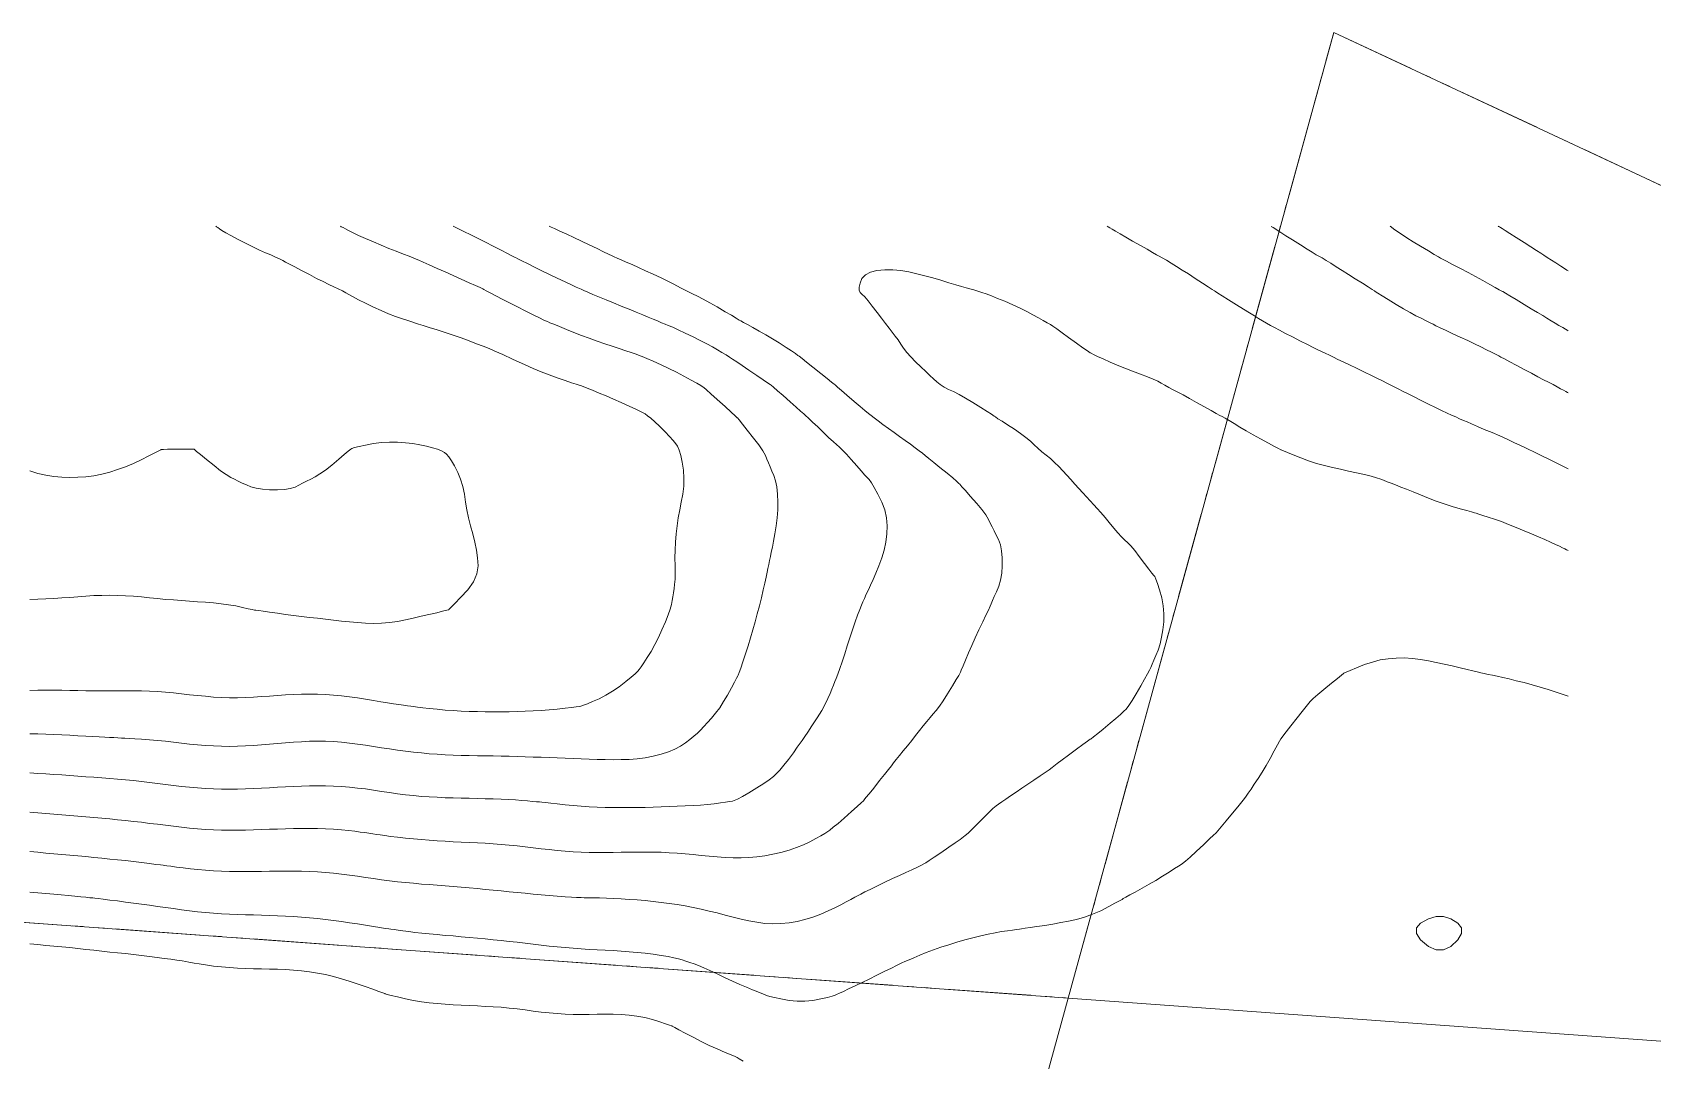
# Model space of a CAD drawing. Extents: x 1368202 to 1368993, y 552252 to 552912.
# Drawn here: x 1368566.9 to 1368718.6, y 552815.3 to 552911.6 of the extents above; entities that cross this region are included whole.
import ezdxf

# ---------------------------------------------------------------- set-up
doc = ezdxf.new("R2010")
doc.units = 0
doc.linetypes.add('DASHED', pattern=[6, 4, -2])
doc.linetypes.add('PHANTOM', pattern=[13, 8, -1, 1, -1, 1, -1])
for name, color, linetype, lineweight in [('C-SITE-N', 6, 'Continuous', 0), ('C-STRM-AREA', 150, 'PHANTOM', 0), ('C-TOPO-MAJR-E', 32, 'DASHED', 0), ('V-PROP-BNDY', 7, 'Continuous', 0)]:
    doc.layers.add(name, color=color, linetype=linetype, lineweight=lineweight)

msp = doc.modelspace()

# ---------------------------------------------------------------- linework, layer by layer
at = {"layer": 'C-SITE-N'}
msp.add_lwpolyline([(1368663.89, 552821.1), (1368603.71, 552602.27), (1368776.49, 552466.29), (1368979.73, 552422), (1368946.89, 552765.82), (1368944.26, 552792.15), (1368922.45, 552802.35), (1368663.89, 552821.1)], close=True, dxfattribs=at)
at = {"layer": 'C-STRM-AREA'}
msp.add_lwpolyline([(1368287.65, 552572.82), (1368202.02, 552591.49), (1368202.1, 552591.86), (1368258.9, 552850.48), (1368276.4, 552849.21), (1368663.89, 552821.12), (1368688.76, 552911.56), (1368944.26, 552792.15)], dxfattribs=at)
at = {"layer": 'C-TOPO-MAJR-E'}
for points in [[(1368584.05, 552893.4), (1368584.11, 552893.36), (1368584.23, 552893.28), (1368584.4, 552893.16), (1368584.63, 552893.01), (1368584.98, 552892.79), (1368585.47, 552892.52), (1368586.09, 552892.19), (1368586.84, 552891.81), (1368587.52, 552891.47), (1368588.15, 552891.17), (1368588.71, 552890.92), (1368589.2, 552890.71), (1368589.64, 552890.52), (1368590.01, 552890.35), (1368590.33, 552890.19), (1368590.58, 552890.05), (1368590.95, 552889.85), (1368591.45, 552889.59), (1368592.08, 552889.26), (1368592.83, 552888.87), (1368593.5, 552888.52), (1368594.11, 552888.22), (1368594.65, 552887.96), (1368595.11, 552887.74), (1368595.53, 552887.53), (1368595.91, 552887.34), (1368596.24, 552887.16), (1368596.52, 552887), (1368596.92, 552886.78), (1368597.43, 552886.51), (1368598.07, 552886.2), (1368598.82, 552885.83), (1368599.54, 552885.5), (1368600.23, 552885.2), (1368600.9, 552884.95), (1368601.54, 552884.74), (1368602.05, 552884.57), (1368602.42, 552884.44), (1368602.66, 552884.36), (1368602.77, 552884.32), (1368603.04, 552884.24), (1368603.47, 552884.1), (1368604.05, 552883.92), (1368604.8, 552883.7), (1368605.55, 552883.46), (1368606.3, 552883.2), (1368607.05, 552882.94), (1368607.8, 552882.66), (1368608.48, 552882.4), (1368609.1, 552882.16), (1368609.65, 552881.94), (1368610.13, 552881.73), (1368610.56, 552881.54), (1368610.94, 552881.38), (1368611.26, 552881.23), (1368611.52, 552881.11), (1368611.9, 552880.93), (1368612.41, 552880.7), (1368613.04, 552880.42), (1368613.78, 552880.08), (1368614.53, 552879.77), (1368615.28, 552879.48), (1368616.03, 552879.2), (1368616.78, 552878.95), (1368617.37, 552878.75), (1368617.81, 552878.61), (1368618.08, 552878.52), (1368618.2, 552878.48), (1368618.45, 552878.39), (1368618.83, 552878.24), (1368619.33, 552878.04), (1368619.95, 552877.78), (1368620.61, 552877.51), (1368621.3, 552877.21), (1368622.02, 552876.89), (1368622.77, 552876.55), (1368623.39, 552876.26), (1368623.89, 552876.01), (1368624.26, 552875.82), (1368624.5, 552875.66), (1368624.81, 552875.42), (1368625.18, 552875.09), (1368625.62, 552874.67), (1368626.13, 552874.15), (1368626.55, 552873.71), (1368626.88, 552873.33), (1368627.13, 552873.03), (1368627.3, 552872.79), (1368627.45, 552872.43), (1368627.6, 552871.94), (1368627.73, 552871.32), (1368627.85, 552870.57), (1368627.9, 552869.82), (1368627.88, 552869.07), (1368627.79, 552868.32), (1368627.64, 552867.57), (1368627.5, 552866.83), (1368627.37, 552866.08), (1368627.26, 552865.33), (1368627.17, 552864.58), (1368627.11, 552863.83), (1368627.07, 552863.08), (1368627.06, 552862.34), (1368627.08, 552861.59), (1368627.08, 552860.92), (1368627.07, 552860.35), (1368627.03, 552859.86), (1368626.97, 552859.46), (1368626.91, 552859.07), (1368626.85, 552858.7), (1368626.79, 552858.34), (1368626.73, 552857.99), (1368626.6, 552857.54), (1368626.41, 552857), (1368626.16, 552856.35), (1368625.84, 552855.6), (1368625.52, 552854.89), (1368625.17, 552854.22), (1368624.82, 552853.59), (1368624.45, 552853), (1368624.14, 552852.52), (1368623.89, 552852.14), (1368623.7, 552851.88), (1368623.57, 552851.72), (1368623.32, 552851.48), (1368622.95, 552851.16), (1368622.45, 552850.76), (1368621.83, 552850.28), (1368621.21, 552849.85), (1368620.59, 552849.47), (1368619.97, 552849.15), (1368619.35, 552848.89), (1368618.86, 552848.68), (1368618.48, 552848.54), (1368618.23, 552848.45), (1368618.1, 552848.43), (1368617.81, 552848.39), (1368617.37, 552848.33), (1368616.78, 552848.26), (1368616.03, 552848.18), (1368615.28, 552848.11), (1368614.53, 552848.06), (1368613.78, 552848.01), (1368613.04, 552847.98), (1368612.29, 552847.95), (1368611.54, 552847.93), (1368610.79, 552847.92), (1368610.04, 552847.92), (1368609.29, 552847.92), (1368608.55, 552847.94), (1368607.8, 552847.96), (1368607.05, 552847.99), (1368606.3, 552848.04), (1368605.55, 552848.09), (1368604.8, 552848.16), (1368604.05, 552848.25), (1368603.43, 552848.31), (1368602.94, 552848.37), (1368602.57, 552848.41), (1368602.33, 552848.44), (1368602.02, 552848.48), (1368601.65, 552848.54), (1368601.21, 552848.6), (1368600.7, 552848.68), (1368600.13, 552848.77), (1368599.5, 552848.87), (1368598.82, 552848.99), (1368598.07, 552849.11), (1368597.32, 552849.23), (1368596.57, 552849.33), (1368595.82, 552849.42), (1368595.07, 552849.49), (1368594.32, 552849.54), (1368593.58, 552849.57), (1368592.83, 552849.58), (1368592.08, 552849.57), (1368591.33, 552849.55), (1368590.58, 552849.51), (1368589.83, 552849.46), (1368589.08, 552849.4), (1368588.34, 552849.35), (1368587.59, 552849.3), (1368586.84, 552849.27), (1368586.09, 552849.24), (1368585.34, 552849.24), (1368584.59, 552849.26), (1368583.85, 552849.31), (1368583.1, 552849.38), (1368582.35, 552849.45), (1368581.6, 552849.53), (1368580.85, 552849.61), (1368580.1, 552849.7), (1368579.35, 552849.77), (1368578.61, 552849.82), (1368577.86, 552849.86), (1368577.11, 552849.88), (1368576.36, 552849.9), (1368575.61, 552849.9), (1368574.86, 552849.9), (1368574.12, 552849.88), (1368573.37, 552849.88), (1368572.62, 552849.88), (1368571.87, 552849.89), (1368571.12, 552849.91), (1368570.37, 552849.93), (1368569.62, 552849.94), (1368568.88, 552849.95), (1368568.13, 552849.96), (1368567.38, 552849.96), (1368566.63, 552849.93)], [(1368595.74, 552893.4), (1368595.81, 552893.36), (1368595.97, 552893.28), (1368596.19, 552893.16), (1368596.49, 552893), (1368596.91, 552892.79), (1368597.43, 552892.55), (1368598.07, 552892.27), (1368598.82, 552891.94), (1368599.55, 552891.63), (1368600.26, 552891.33), (1368600.95, 552891.06), (1368601.63, 552890.79), (1368602.15, 552890.59), (1368602.53, 552890.45), (1368602.75, 552890.36), (1368602.82, 552890.33), (1368603.06, 552890.22), (1368603.48, 552890.04), (1368604.05, 552889.79), (1368604.8, 552889.46), (1368605.55, 552889.13), (1368606.3, 552888.79), (1368607.05, 552888.45), (1368607.8, 552888.11), (1368608.38, 552887.84), (1368608.8, 552887.65), (1368609.06, 552887.53), (1368609.15, 552887.48), (1368609.38, 552887.36), (1368609.76, 552887.16), (1368610.27, 552886.9), (1368610.93, 552886.55), (1368611.61, 552886.2), (1368612.31, 552885.85), (1368613.04, 552885.48), (1368613.78, 552885.11), (1368614.37, 552884.83), (1368614.78, 552884.62), (1368615.03, 552884.5), (1368615.11, 552884.47), (1368615.34, 552884.37), (1368615.71, 552884.22), (1368616.23, 552884), (1368616.9, 552883.72), (1368617.59, 552883.45), (1368618.3, 552883.18), (1368619.02, 552882.91), (1368619.77, 552882.65), (1368620.49, 552882.4), (1368621.18, 552882.17), (1368621.84, 552881.95), (1368622.47, 552881.74), (1368622.97, 552881.57), (1368623.34, 552881.44), (1368623.59, 552881.36), (1368623.71, 552881.31), (1368623.99, 552881.2), (1368624.42, 552881.01), (1368625.01, 552880.76), (1368625.76, 552880.43), (1368626.49, 552880.09), (1368627.21, 552879.74), (1368627.9, 552879.37), (1368628.58, 552878.99), (1368629.11, 552878.7), (1368629.48, 552878.48), (1368629.7, 552878.34), (1368629.77, 552878.29), (1368630.01, 552878.07), (1368630.42, 552877.71), (1368631, 552877.18), (1368631.75, 552876.51), (1368632.31, 552875.99), (1368632.7, 552875.65), (1368632.89, 552875.47), (1368632.91, 552875.45), (1368633.07, 552875.26), (1368633.38, 552874.88), (1368633.83, 552874.31), (1368634.43, 552873.56), (1368634.92, 552872.92), (1368635.28, 552872.37), (1368635.53, 552871.93), (1368635.67, 552871.59), (1368635.81, 552871.24), (1368635.97, 552870.86), (1368636.14, 552870.47), (1368636.33, 552870.06), (1368636.48, 552869.57), (1368636.59, 552868.99), (1368636.66, 552868.32), (1368636.7, 552867.57), (1368636.69, 552866.83), (1368636.64, 552866.08), (1368636.55, 552865.33), (1368636.41, 552864.58), (1368636.29, 552863.92), (1368636.18, 552863.35), (1368636.08, 552862.87), (1368636, 552862.48), (1368635.91, 552862.1), (1368635.84, 552861.73), (1368635.76, 552861.36), (1368635.7, 552861), (1368635.6, 552860.55), (1368635.48, 552859.99), (1368635.33, 552859.34), (1368635.15, 552858.59), (1368634.97, 552857.84), (1368634.77, 552857.1), (1368634.57, 552856.35), (1368634.36, 552855.6), (1368634.14, 552854.85), (1368633.91, 552854.1), (1368633.67, 552853.35), (1368633.42, 552852.61), (1368633.22, 552852.02), (1368633.08, 552851.61), (1368632.98, 552851.37), (1368632.94, 552851.29), (1368632.82, 552851.07), (1368632.62, 552850.69), (1368632.34, 552850.17), (1368631.99, 552849.5), (1368631.62, 552848.88), (1368631.25, 552848.31), (1368630.87, 552847.79), (1368630.47, 552847.33), (1368630.1, 552846.91), (1368629.76, 552846.54), (1368629.45, 552846.21), (1368629.16, 552845.92), (1368628.83, 552845.63), (1368628.46, 552845.33), (1368628.04, 552845.03), (1368627.58, 552844.72), (1368627.04, 552844.44), (1368626.44, 552844.19), (1368625.76, 552843.97), (1368625.01, 552843.78), (1368624.26, 552843.63), (1368623.52, 552843.52), (1368622.77, 552843.46), (1368622.02, 552843.45), (1368621.27, 552843.44), (1368620.52, 552843.45), (1368619.77, 552843.46), (1368619.02, 552843.49), (1368618.28, 552843.52), (1368617.53, 552843.55), (1368616.78, 552843.58), (1368616.03, 552843.61), (1368615.28, 552843.64), (1368614.53, 552843.67), (1368613.78, 552843.69), (1368613.04, 552843.72), (1368612.29, 552843.74), (1368611.54, 552843.76), (1368610.79, 552843.77), (1368610.04, 552843.79), (1368609.29, 552843.8), (1368608.55, 552843.81), (1368607.8, 552843.83), (1368607.05, 552843.84), (1368606.3, 552843.87), (1368605.55, 552843.9), (1368604.8, 552843.95), (1368604.05, 552844), (1368603.31, 552844.07), (1368602.56, 552844.15), (1368601.81, 552844.24), (1368601.06, 552844.34), (1368600.31, 552844.45), (1368599.56, 552844.56), (1368598.82, 552844.68), (1368598.07, 552844.8), (1368597.32, 552844.91), (1368596.57, 552845), (1368595.82, 552845.08), (1368595.07, 552845.14), (1368594.32, 552845.17), (1368593.58, 552845.18), (1368592.83, 552845.17), (1368592.08, 552845.13), (1368591.33, 552845.08), (1368590.58, 552845.02), (1368589.83, 552844.96), (1368589.08, 552844.89), (1368588.34, 552844.83), (1368587.59, 552844.78), (1368586.84, 552844.74), (1368586.09, 552844.7), (1368585.34, 552844.69), (1368584.59, 552844.7), (1368583.85, 552844.73), (1368583.1, 552844.78), (1368582.35, 552844.84), (1368581.6, 552844.91), (1368580.85, 552844.99), (1368580.1, 552845.08), (1368579.35, 552845.17), (1368578.61, 552845.24), (1368577.86, 552845.3), (1368577.11, 552845.36), (1368576.47, 552845.4), (1368575.95, 552845.44), (1368575.53, 552845.46), (1368575.23, 552845.47), (1368574.89, 552845.49), (1368574.51, 552845.51), (1368574.1, 552845.52), (1368573.66, 552845.54), (1368573.14, 552845.57), (1368572.54, 552845.6), (1368571.87, 552845.64), (1368571.12, 552845.69), (1368570.37, 552845.73), (1368569.62, 552845.77), (1368568.88, 552845.8), (1368568.13, 552845.83), (1368567.38, 552845.85), (1368566.63, 552845.86)], [(1368606.3, 552893.4), (1368606.46, 552893.32), (1368606.79, 552893.16), (1368607.28, 552892.92), (1368607.94, 552892.61), (1368608.62, 552892.27), (1368609.32, 552891.92), (1368610.04, 552891.55), (1368610.79, 552891.16), (1368611.37, 552890.86), (1368611.79, 552890.64), (1368612.04, 552890.51), (1368612.12, 552890.47), (1368612.35, 552890.35), (1368612.73, 552890.16), (1368613.25, 552889.9), (1368613.91, 552889.57), (1368614.6, 552889.23), (1368615.3, 552888.89), (1368616.03, 552888.54), (1368616.78, 552888.19), (1368617.38, 552887.91), (1368617.82, 552887.7), (1368618.12, 552887.57), (1368618.26, 552887.51), (1368618.52, 552887.39), (1368618.89, 552887.23), (1368619.38, 552887.02), (1368619.99, 552886.76), (1368620.63, 552886.5), (1368621.31, 552886.22), (1368622.02, 552885.93), (1368622.77, 552885.63), (1368623.44, 552885.36), (1368624.04, 552885.11), (1368624.56, 552884.89), (1368625.01, 552884.7), (1368625.42, 552884.53), (1368625.8, 552884.37), (1368626.13, 552884.24), (1368626.43, 552884.12), (1368626.85, 552883.94), (1368627.37, 552883.7), (1368628.01, 552883.4), (1368628.75, 552883.04), (1368629.43, 552882.7), (1368630.04, 552882.39), (1368630.58, 552882.1), (1368631.04, 552881.83), (1368631.46, 552881.58), (1368631.84, 552881.35), (1368632.16, 552881.15), (1368632.45, 552880.96), (1368632.85, 552880.7), (1368633.36, 552880.35), (1368633.99, 552879.93), (1368634.74, 552879.42), (1368635.32, 552879.02), (1368635.74, 552878.74), (1368635.98, 552878.57), (1368636.06, 552878.51), (1368636.29, 552878.32), (1368636.66, 552878), (1368637.19, 552877.54), (1368637.85, 552876.95), (1368638.4, 552876.47), (1368638.82, 552876.09), (1368639.13, 552875.83), (1368639.3, 552875.67), (1368639.58, 552875.42), (1368639.95, 552875.06), (1368640.43, 552874.61), (1368641, 552874.06), (1368641.48, 552873.6), (1368641.89, 552873.23), (1368642.21, 552872.94), (1368642.44, 552872.74), (1368642.75, 552872.44), (1368643.12, 552872.05), (1368643.57, 552871.55), (1368644.08, 552870.96), (1368644.5, 552870.48), (1368644.84, 552870.1), (1368645.09, 552869.84), (1368645.25, 552869.68), (1368645.47, 552869.38), (1368645.73, 552868.92), (1368646.05, 552868.32), (1368646.42, 552867.57), (1368646.7, 552866.83), (1368646.87, 552866.08), (1368646.94, 552865.33), (1368646.91, 552864.58), (1368646.82, 552863.83), (1368646.66, 552863.08), (1368646.43, 552862.34), (1368646.14, 552861.59), (1368645.87, 552860.91), (1368645.61, 552860.31), (1368645.38, 552859.79), (1368645.17, 552859.34), (1368644.97, 552858.93), (1368644.8, 552858.55), (1368644.65, 552858.22), (1368644.52, 552857.92), (1368644.36, 552857.51), (1368644.17, 552856.98), (1368643.95, 552856.35), (1368643.7, 552855.6), (1368643.45, 552854.85), (1368643.2, 552854.1), (1368642.96, 552853.35), (1368642.71, 552852.61), (1368642.5, 552851.97), (1368642.31, 552851.45), (1368642.16, 552851.04), (1368642.04, 552850.75), (1368641.9, 552850.41), (1368641.75, 552850.04), (1368641.58, 552849.63), (1368641.39, 552849.17), (1368641.13, 552848.64), (1368640.8, 552848.04), (1368640.38, 552847.37), (1368639.89, 552846.62), (1368639.51, 552846.03), (1368639.23, 552845.6), (1368639.05, 552845.33), (1368638.97, 552845.23), (1368638.8, 552844.99), (1368638.52, 552844.61), (1368638.15, 552844.1), (1368637.68, 552843.46), (1368637.25, 552842.92), (1368636.88, 552842.47), (1368636.55, 552842.12), (1368636.28, 552841.86), (1368635.88, 552841.56), (1368635.37, 552841.2), (1368634.74, 552840.8), (1368633.99, 552840.35), (1368633.39, 552840), (1368632.93, 552839.75), (1368632.61, 552839.61), (1368632.44, 552839.57), (1368632.16, 552839.52), (1368631.79, 552839.46), (1368631.31, 552839.39), (1368630.74, 552839.31), (1368630.12, 552839.25), (1368629.46, 552839.19), (1368628.75, 552839.15), (1368628.01, 552839.12), (1368627.26, 552839.1), (1368626.51, 552839.07), (1368625.76, 552839.04), (1368625.01, 552839.01), (1368624.26, 552838.98), (1368623.52, 552838.96), (1368622.77, 552838.95), (1368622.02, 552838.95), (1368621.27, 552838.95), (1368620.52, 552838.97), (1368619.77, 552839), (1368619.02, 552839.04), (1368618.28, 552839.09), (1368617.53, 552839.15), (1368616.78, 552839.22), (1368616.03, 552839.3), (1368615.42, 552839.37), (1368614.93, 552839.42), (1368614.59, 552839.45), (1368614.37, 552839.48), (1368614.08, 552839.5), (1368613.71, 552839.54), (1368613.25, 552839.58), (1368612.72, 552839.63), (1368612.13, 552839.67), (1368611.49, 552839.71), (1368610.79, 552839.74), (1368610.04, 552839.77), (1368609.29, 552839.79), (1368608.55, 552839.81), (1368607.8, 552839.83), (1368607.05, 552839.84), (1368606.3, 552839.86), (1368605.55, 552839.88), (1368604.8, 552839.92), (1368604.05, 552839.96), (1368603.31, 552840.01), (1368602.56, 552840.08), (1368601.81, 552840.16), (1368601.06, 552840.26), (1368600.31, 552840.37), (1368599.56, 552840.47), (1368598.82, 552840.58), (1368598.07, 552840.7), (1368597.32, 552840.79), (1368596.57, 552840.87), (1368595.82, 552840.93), (1368595.07, 552840.97), (1368594.32, 552840.99), (1368593.58, 552841), (1368592.83, 552840.99), (1368592.08, 552840.97), (1368591.33, 552840.94), (1368590.58, 552840.9), (1368589.83, 552840.86), (1368589.08, 552840.82), (1368588.34, 552840.78), (1368587.59, 552840.75), (1368586.84, 552840.72), (1368586.09, 552840.69), (1368585.34, 552840.68), (1368584.59, 552840.69), (1368583.85, 552840.71), (1368583.1, 552840.75), (1368582.35, 552840.8), (1368581.6, 552840.87), (1368580.85, 552840.94), (1368580.1, 552841.04), (1368579.35, 552841.13), (1368578.61, 552841.22), (1368577.86, 552841.31), (1368577.11, 552841.39), (1368576.36, 552841.48), (1368575.61, 552841.55), (1368574.86, 552841.62), (1368574.12, 552841.68), (1368573.37, 552841.74), (1368572.62, 552841.8), (1368571.87, 552841.85), (1368571.12, 552841.91), (1368570.37, 552841.96), (1368569.62, 552842.01), (1368568.88, 552842.06), (1368568.13, 552842.12), (1368567.38, 552842.16), (1368566.63, 552842.21)], [(1368615.29, 552893.4), (1368615.45, 552893.32), (1368615.78, 552893.18), (1368616.27, 552892.95), (1368616.92, 552892.66), (1368617.6, 552892.34), (1368618.3, 552892.02), (1368619.02, 552891.67), (1368619.77, 552891.31), (1368620.38, 552891.02), (1368620.85, 552890.79), (1368621.17, 552890.63), (1368621.36, 552890.54), (1368621.64, 552890.41), (1368622.01, 552890.25), (1368622.48, 552890.05), (1368623.04, 552889.81), (1368623.65, 552889.54), (1368624.31, 552889.24), (1368625.01, 552888.92), (1368625.76, 552888.56), (1368626.39, 552888.26), (1368626.9, 552888), (1368627.29, 552887.8), (1368627.57, 552887.64), (1368627.89, 552887.47), (1368628.26, 552887.28), (1368628.69, 552887.07), (1368629.16, 552886.84), (1368629.71, 552886.56), (1368630.32, 552886.23), (1368631, 552885.84), (1368631.75, 552885.4), (1368632.34, 552885.06), (1368632.79, 552884.8), (1368633.08, 552884.62), (1368633.22, 552884.54), (1368633.48, 552884.4), (1368633.85, 552884.19), (1368634.34, 552883.92), (1368634.95, 552883.59), (1368635.57, 552883.24), (1368636.19, 552882.87), (1368636.82, 552882.47), (1368637.46, 552882.05), (1368637.96, 552881.72), (1368638.34, 552881.47), (1368638.58, 552881.3), (1368638.69, 552881.23), (1368638.96, 552881.02), (1368639.39, 552880.68), (1368639.98, 552880.21), (1368640.73, 552879.61), (1368641.31, 552879.15), (1368641.72, 552878.81), (1368641.97, 552878.61), (1368642.05, 552878.54), (1368642.27, 552878.34), (1368642.65, 552878.01), (1368643.17, 552877.57), (1368643.84, 552876.99), (1368644.4, 552876.52), (1368644.85, 552876.14), (1368645.19, 552875.87), (1368645.42, 552875.69), (1368645.72, 552875.47), (1368646.09, 552875.19), (1368646.54, 552874.85), (1368647.06, 552874.46), (1368647.58, 552874.08), (1368648.09, 552873.71), (1368648.61, 552873.34), (1368649.12, 552872.98), (1368649.56, 552872.66), (1368649.94, 552872.38), (1368650.24, 552872.14), (1368650.48, 552871.94), (1368650.83, 552871.65), (1368651.29, 552871.28), (1368651.86, 552870.81), (1368652.54, 552870.27), (1368653.07, 552869.84), (1368653.44, 552869.52), (1368653.66, 552869.32), (1368653.73, 552869.24), (1368653.93, 552869.01), (1368654.26, 552868.64), (1368654.72, 552868.12), (1368655.32, 552867.45), (1368655.8, 552866.87), (1368656.17, 552866.36), (1368656.44, 552865.94), (1368656.59, 552865.6), (1368656.76, 552865.24), (1368656.95, 552864.87), (1368657.15, 552864.48), (1368657.37, 552864.07), (1368657.54, 552863.58), (1368657.65, 552863), (1368657.71, 552862.34), (1368657.71, 552861.59), (1368657.66, 552860.9), (1368657.55, 552860.26), (1368657.38, 552859.69), (1368657.16, 552859.17), (1368656.97, 552858.73), (1368656.8, 552858.36), (1368656.67, 552858.05), (1368656.58, 552857.82), (1368656.41, 552857.46), (1368656.18, 552856.97), (1368655.88, 552856.35), (1368655.51, 552855.6), (1368655.17, 552854.87), (1368654.85, 552854.15), (1368654.54, 552853.44), (1368654.26, 552852.75), (1368654.04, 552852.22), (1368653.88, 552851.84), (1368653.79, 552851.63), (1368653.77, 552851.57), (1368653.64, 552851.34), (1368653.4, 552850.94), (1368653.05, 552850.36), (1368652.59, 552849.61), (1368652.18, 552848.97), (1368651.82, 552848.45), (1368651.51, 552848.04), (1368651.24, 552847.74), (1368650.95, 552847.4), (1368650.64, 552847.03), (1368650.31, 552846.62), (1368649.96, 552846.17), (1368649.6, 552845.71), (1368649.23, 552845.24), (1368648.84, 552844.75), (1368648.44, 552844.26), (1368648.09, 552843.83), (1368647.79, 552843.45), (1368647.54, 552843.14), (1368647.34, 552842.88), (1368647.05, 552842.52), (1368646.67, 552842.05), (1368646.21, 552841.48), (1368645.67, 552840.79), (1368645.24, 552840.26), (1368644.95, 552839.89), (1368644.77, 552839.67), (1368644.72, 552839.6), (1368644.51, 552839.4), (1368644.13, 552839.06), (1368643.6, 552838.59), (1368642.9, 552837.97), (1368642.33, 552837.48), (1368641.89, 552837.11), (1368641.57, 552836.85), (1368641.38, 552836.72), (1368641.1, 552836.54), (1368640.73, 552836.32), (1368640.26, 552836.06), (1368639.7, 552835.76), (1368639.09, 552835.48), (1368638.44, 552835.22), (1368637.74, 552834.98), (1368636.99, 552834.76), (1368636.24, 552834.58), (1368635.49, 552834.44), (1368634.74, 552834.34), (1368633.99, 552834.28), (1368633.25, 552834.25), (1368632.5, 552834.25), (1368631.75, 552834.28), (1368631, 552834.34), (1368630.25, 552834.41), (1368629.5, 552834.48), (1368628.75, 552834.55), (1368628.01, 552834.63), (1368627.26, 552834.69), (1368626.51, 552834.73), (1368625.76, 552834.77), (1368625.01, 552834.78), (1368624.26, 552834.79), (1368623.52, 552834.79), (1368622.77, 552834.79), (1368622.02, 552834.77), (1368621.27, 552834.76), (1368620.52, 552834.75), (1368619.77, 552834.75), (1368619.02, 552834.76), (1368618.28, 552834.78), (1368617.53, 552834.82), (1368616.78, 552834.87), (1368616.03, 552834.94), (1368615.28, 552835.02), (1368614.53, 552835.1), (1368613.78, 552835.19), (1368613.04, 552835.28), (1368612.29, 552835.37), (1368611.54, 552835.44), (1368610.79, 552835.51), (1368610.04, 552835.56), (1368609.29, 552835.61), (1368608.55, 552835.65), (1368607.8, 552835.69), (1368607.05, 552835.72), (1368606.3, 552835.76), (1368605.55, 552835.8), (1368604.8, 552835.85), (1368604.05, 552835.9), (1368603.31, 552835.96), (1368602.56, 552836.03), (1368601.81, 552836.1), (1368601.06, 552836.19), (1368600.42, 552836.26), (1368599.88, 552836.33), (1368599.45, 552836.39), (1368599.12, 552836.44), (1368598.77, 552836.49), (1368598.4, 552836.55), (1368598, 552836.61), (1368597.58, 552836.67), (1368597.07, 552836.74), (1368596.49, 552836.8), (1368595.82, 552836.86), (1368595.07, 552836.92), (1368594.32, 552836.97), (1368593.58, 552836.99), (1368592.83, 552837.01), (1368592.08, 552837), (1368591.33, 552836.99), (1368590.58, 552836.97), (1368589.83, 552836.95), (1368589.08, 552836.92), (1368588.34, 552836.89), (1368587.59, 552836.87), (1368586.84, 552836.85), (1368586.09, 552836.83), (1368585.34, 552836.83), (1368584.59, 552836.84), (1368583.85, 552836.87), (1368583.1, 552836.91), (1368582.35, 552836.97), (1368581.6, 552837.04), (1368580.85, 552837.12), (1368580.1, 552837.21), (1368579.35, 552837.3), (1368578.61, 552837.39), (1368577.86, 552837.48), (1368577.11, 552837.58), (1368576.36, 552837.66), (1368575.61, 552837.74), (1368574.86, 552837.82), (1368574.12, 552837.89), (1368573.37, 552837.96), (1368572.62, 552838.02), (1368571.87, 552838.09), (1368571.12, 552838.15), (1368570.37, 552838.21), (1368569.62, 552838.27), (1368568.88, 552838.33), (1368568.13, 552838.4), (1368567.38, 552838.46), (1368566.63, 552838.53)], [(1368710.71, 552870.67), (1368710.53, 552870.77), (1368710.15, 552870.95), (1368709.59, 552871.23), (1368708.84, 552871.61), (1368708.25, 552871.91), (1368707.8, 552872.13), (1368707.5, 552872.27), (1368707.36, 552872.34), (1368707.1, 552872.46), (1368706.72, 552872.64), (1368706.24, 552872.87), (1368705.63, 552873.16), (1368704.99, 552873.46), (1368704.32, 552873.76), (1368703.6, 552874.07), (1368702.85, 552874.38), (1368702.21, 552874.66), (1368701.67, 552874.89), (1368701.24, 552875.07), (1368700.91, 552875.22), (1368700.55, 552875.37), (1368700.18, 552875.54), (1368699.78, 552875.72), (1368699.37, 552875.91), (1368698.86, 552876.14), (1368698.28, 552876.43), (1368697.62, 552876.75), (1368696.87, 552877.12), (1368696.22, 552877.45), (1368695.66, 552877.73), (1368695.21, 552877.96), (1368694.85, 552878.15), (1368694.48, 552878.34), (1368694.11, 552878.53), (1368693.72, 552878.72), (1368693.33, 552878.92), (1368692.86, 552879.15), (1368692.29, 552879.43), (1368691.63, 552879.75), (1368690.88, 552880.1), (1368690.22, 552880.42), (1368689.64, 552880.7), (1368689.14, 552880.93), (1368688.74, 552881.13), (1368688.35, 552881.32), (1368687.97, 552881.5), (1368687.61, 552881.67), (1368687.27, 552881.84), (1368686.83, 552882.05), (1368686.29, 552882.33), (1368685.64, 552882.65), (1368684.89, 552883.03), (1368684.24, 552883.37), (1368683.68, 552883.66), (1368683.21, 552883.91), (1368682.84, 552884.11), (1368682.47, 552884.32), (1368682.1, 552884.54), (1368681.72, 552884.76), (1368681.34, 552885), (1368680.87, 552885.29), (1368680.31, 552885.64), (1368679.65, 552886.05), (1368678.9, 552886.52), (1368678.32, 552886.88), (1368677.91, 552887.14), (1368677.67, 552887.29), (1368677.59, 552887.34), (1368677.36, 552887.49), (1368676.99, 552887.73), (1368676.47, 552888.08), (1368675.79, 552888.52), (1368675.16, 552888.93), (1368674.57, 552889.3), (1368674.03, 552889.64), (1368673.52, 552889.95), (1368673.08, 552890.21), (1368672.7, 552890.43), (1368672.4, 552890.61), (1368672.15, 552890.74), (1368671.79, 552890.95), (1368671.29, 552891.24), (1368670.67, 552891.59), (1368669.92, 552892.02), (1368669.28, 552892.39), (1368668.75, 552892.7), (1368668.33, 552892.94), (1368668.02, 552893.12), (1368667.78, 552893.26), (1368667.63, 552893.35), (1368667.55, 552893.4)], [(1368710.71, 552877.8), (1368710.64, 552877.84), (1368710.5, 552877.92), (1368710.29, 552878.04), (1368710, 552878.19), (1368709.67, 552878.37), (1368709.3, 552878.57), (1368708.88, 552878.79), (1368708.41, 552879.03), (1368707.88, 552879.31), (1368707.27, 552879.63), (1368706.6, 552879.99), (1368705.85, 552880.39), (1368705.24, 552880.71), (1368704.76, 552880.97), (1368704.41, 552881.15), (1368704.21, 552881.26), (1368703.92, 552881.41), (1368703.54, 552881.6), (1368703.08, 552881.83), (1368702.54, 552882.1), (1368701.95, 552882.39), (1368701.31, 552882.69), (1368700.61, 552883.02), (1368699.86, 552883.37), (1368699.23, 552883.66), (1368698.72, 552883.9), (1368698.33, 552884.09), (1368698.06, 552884.22), (1368697.74, 552884.38), (1368697.36, 552884.57), (1368696.94, 552884.78), (1368696.46, 552885.02), (1368695.92, 552885.32), (1368695.3, 552885.67), (1368694.62, 552886.08), (1368693.87, 552886.54), (1368693.29, 552886.89), (1368692.88, 552887.14), (1368692.64, 552887.29), (1368692.57, 552887.34), (1368692.35, 552887.48), (1368691.97, 552887.72), (1368691.45, 552888.06), (1368690.77, 552888.49), (1368690.14, 552888.89), (1368689.54, 552889.27), (1368688.99, 552889.61), (1368688.48, 552889.93), (1368688.04, 552890.2), (1368687.67, 552890.43), (1368687.36, 552890.61), (1368687.12, 552890.74), (1368686.75, 552890.96), (1368686.26, 552891.26), (1368685.64, 552891.65), (1368684.89, 552892.12), (1368684.28, 552892.51), (1368683.8, 552892.81), (1368683.45, 552893.04), (1368683.24, 552893.18), (1368683.08, 552893.29), (1368682.97, 552893.36), (1368682.92, 552893.4)], [(1368710.71, 552883.61), (1368710.63, 552883.66), (1368710.46, 552883.76), (1368710.2, 552883.92), (1368709.85, 552884.12), (1368709.49, 552884.33), (1368709.12, 552884.55), (1368708.73, 552884.78), (1368708.33, 552885.03), (1368707.84, 552885.32), (1368707.26, 552885.67), (1368706.6, 552886.07), (1368705.85, 552886.53), (1368705.26, 552886.88), (1368704.84, 552887.13), (1368704.59, 552887.28), (1368704.49, 552887.33), (1368704.26, 552887.46), (1368703.89, 552887.67), (1368703.37, 552887.96), (1368702.72, 552888.33), (1368702.04, 552888.7), (1368701.34, 552889.07), (1368700.62, 552889.45), (1368699.88, 552889.83), (1368699.32, 552890.12), (1368698.94, 552890.31), (1368698.75, 552890.41), (1368698.75, 552890.41), (1368698.56, 552890.53), (1368698.18, 552890.75), (1368697.62, 552891.09), (1368696.87, 552891.54), (1368696.2, 552891.95), (1368695.61, 552892.32), (1368695.11, 552892.65), (1368694.68, 552892.95), (1368694.37, 552893.17), (1368694.16, 552893.32), (1368694.05, 552893.4)], [(1368710.71, 552889.22), (1368710.6, 552889.3), (1368710.37, 552889.44), (1368710.02, 552889.66), (1368709.56, 552889.96), (1368709.14, 552890.23), (1368708.76, 552890.47), (1368708.43, 552890.68), (1368708.15, 552890.87), (1368707.75, 552891.13), (1368707.23, 552891.46), (1368706.6, 552891.87), (1368705.85, 552892.35), (1368705.25, 552892.73), (1368704.81, 552893.01), (1368704.52, 552893.2), (1368704.38, 552893.28), (1368704.27, 552893.34), (1368704.2, 552893.38), (1368704.17, 552893.4)], [(1368710.71, 552863.02), (1368710.66, 552863.05), (1368710.56, 552863.1), (1368710.4, 552863.18), (1368710.19, 552863.29), (1368709.89, 552863.44), (1368709.52, 552863.61), (1368709.06, 552863.82), (1368708.53, 552864.06), (1368707.94, 552864.32), (1368707.29, 552864.6), (1368706.6, 552864.89), (1368705.85, 552865.2), (1368705.14, 552865.48), (1368704.46, 552865.74), (1368703.82, 552865.96), (1368703.21, 552866.16), (1368702.72, 552866.32), (1368702.35, 552866.44), (1368702.09, 552866.52), (1368701.95, 552866.56), (1368701.65, 552866.65), (1368701.21, 552866.78), (1368700.61, 552866.95), (1368699.86, 552867.17), (1368699.11, 552867.41), (1368698.36, 552867.67), (1368697.62, 552867.95), (1368696.87, 552868.25), (1368696.19, 552868.52), (1368695.57, 552868.77), (1368695.03, 552868.98), (1368694.55, 552869.17), (1368694.13, 552869.33), (1368693.75, 552869.48), (1368693.43, 552869.61), (1368693.16, 552869.72), (1368692.77, 552869.85), (1368692.26, 552869.99), (1368691.63, 552870.14), (1368690.88, 552870.3), (1368690.13, 552870.47), (1368689.38, 552870.64), (1368688.63, 552870.81), (1368687.89, 552870.99), (1368687.14, 552871.19), (1368686.41, 552871.43), (1368685.68, 552871.7), (1368684.96, 552871.99), (1368684.42, 552872.22), (1368684.04, 552872.37), (1368683.84, 552872.46), (1368683.81, 552872.47), (1368683.6, 552872.58), (1368683.21, 552872.78), (1368682.65, 552873.09), (1368681.9, 552873.48), (1368681.2, 552873.87), (1368680.55, 552874.23), (1368679.96, 552874.59), (1368679.42, 552874.93), (1368678.96, 552875.21), (1368678.59, 552875.43), (1368678.3, 552875.59), (1368678.09, 552875.69), (1368677.75, 552875.88), (1368677.27, 552876.14), (1368676.66, 552876.48), (1368675.91, 552876.9), (1368675.24, 552877.27), (1368674.65, 552877.6), (1368674.15, 552877.87), (1368673.72, 552878.09), (1368673.32, 552878.3), (1368672.95, 552878.51), (1368672.6, 552878.7), (1368672.28, 552878.88), (1368671.85, 552879.08), (1368671.31, 552879.31), (1368670.67, 552879.56), (1368669.92, 552879.83), (1368669.2, 552880.11), (1368668.49, 552880.39), (1368667.81, 552880.68), (1368667.16, 552880.98), (1368666.64, 552881.21), (1368666.27, 552881.38), (1368666.03, 552881.5), (1368665.94, 552881.55), (1368665.69, 552881.72), (1368665.27, 552882.02), (1368664.68, 552882.44), (1368663.93, 552882.99), (1368663.31, 552883.43), (1368662.82, 552883.78), (1368662.46, 552884.03), (1368662.22, 552884.19), (1368661.91, 552884.37), (1368661.54, 552884.59), (1368661.1, 552884.84), (1368660.58, 552885.12), (1368660.01, 552885.42), (1368659.38, 552885.72), (1368658.69, 552886.04), (1368657.95, 552886.37), (1368657.28, 552886.65), (1368656.7, 552886.88), (1368656.21, 552887.07), (1368655.8, 552887.21), (1368655.41, 552887.33), (1368655.04, 552887.44), (1368654.68, 552887.54), (1368654.34, 552887.63), (1368653.9, 552887.76), (1368653.35, 552887.92), (1368652.71, 552888.11), (1368651.96, 552888.34), (1368651.21, 552888.56), (1368650.46, 552888.77), (1368649.71, 552888.96), (1368648.96, 552889.14), (1368648.22, 552889.26), (1368647.47, 552889.32), (1368646.72, 552889.32), (1368645.97, 552889.27), (1368645.36, 552889.11), (1368644.9, 552888.86), (1368644.57, 552888.51), (1368644.39, 552888.07), (1368644.3, 552887.7), (1368644.3, 552887.41), (1368644.39, 552887.19), (1368644.57, 552887.04), (1368644.83, 552886.78), (1368645.15, 552886.41), (1368645.53, 552885.92), (1368645.99, 552885.32), (1368646.41, 552884.78), (1368646.78, 552884.29), (1368647.12, 552883.86), (1368647.41, 552883.49), (1368647.69, 552883.12), (1368647.96, 552882.75), (1368648.22, 552882.37), (1368648.47, 552881.99), (1368648.78, 552881.59), (1368649.16, 552881.16), (1368649.59, 552880.71), (1368650.09, 552880.23), (1368650.54, 552879.8), (1368650.93, 552879.43), (1368651.28, 552879.1), (1368651.57, 552878.83), (1368651.9, 552878.58), (1368652.28, 552878.34), (1368652.69, 552878.12), (1368653.15, 552877.92), (1368653.68, 552877.64), (1368654.28, 552877.31), (1368654.95, 552876.9), (1368655.7, 552876.43), (1368656.29, 552876.06), (1368656.71, 552875.79), (1368656.97, 552875.61), (1368657.07, 552875.54), (1368657.31, 552875.38), (1368657.69, 552875.14), (1368658.2, 552874.81), (1368658.85, 552874.4), (1368659.42, 552874), (1368659.92, 552873.63), (1368660.35, 552873.28), (1368660.7, 552872.94), (1368661.06, 552872.61), (1368661.43, 552872.28), (1368661.82, 552871.96), (1368662.22, 552871.64), (1368662.61, 552871.29), (1368663, 552870.91), (1368663.38, 552870.51), (1368663.77, 552870.09), (1368664.14, 552869.67), (1368664.52, 552869.25), (1368664.89, 552868.84), (1368665.26, 552868.44), (1368665.61, 552868.06), (1368665.96, 552867.68), (1368666.29, 552867.32), (1368666.61, 552866.97), (1368666.96, 552866.58), (1368667.34, 552866.14), (1368667.74, 552865.66), (1368668.16, 552865.13), (1368668.54, 552864.68), (1368668.88, 552864.31), (1368669.18, 552864.01), (1368669.43, 552863.79), (1368669.74, 552863.46), (1368670.12, 552863.02), (1368670.55, 552862.47), (1368671.05, 552861.81), (1368671.44, 552861.3), (1368671.73, 552860.92), (1368671.91, 552860.69), (1368671.99, 552860.6), (1368672.1, 552860.35), (1368672.25, 552859.93), (1368672.43, 552859.34), (1368672.65, 552858.59), (1368672.79, 552857.84), (1368672.85, 552857.1), (1368672.84, 552856.35), (1368672.76, 552855.6), (1368672.64, 552854.91), (1368672.49, 552854.28), (1368672.32, 552853.71), (1368672.11, 552853.2), (1368671.92, 552852.76), (1368671.76, 552852.38), (1368671.62, 552852.08), (1368671.51, 552851.84), (1368671.32, 552851.47), (1368671.05, 552850.98), (1368670.7, 552850.36), (1368670.26, 552849.61), (1368669.89, 552849), (1368669.57, 552848.52), (1368669.31, 552848.18), (1368669.1, 552847.98), (1368668.79, 552847.69), (1368668.36, 552847.31), (1368667.82, 552846.85), (1368667.16, 552846.31), (1368666.65, 552845.89), (1368666.27, 552845.59), (1368666.04, 552845.41), (1368665.94, 552845.35), (1368665.69, 552845.17), (1368665.27, 552844.86), (1368664.68, 552844.43), (1368663.93, 552843.87), (1368663.33, 552843.42), (1368662.87, 552843.07), (1368662.55, 552842.83), (1368662.38, 552842.7), (1368662.11, 552842.5), (1368661.74, 552842.24), (1368661.26, 552841.92), (1368660.68, 552841.53), (1368660.12, 552841.15), (1368659.56, 552840.77), (1368659.02, 552840.41), (1368658.49, 552840.05), (1368658.04, 552839.74), (1368657.67, 552839.48), (1368657.37, 552839.28), (1368657.15, 552839.12), (1368656.84, 552838.86), (1368656.44, 552838.48), (1368655.95, 552838), (1368655.36, 552837.4), (1368654.88, 552836.93), (1368654.51, 552836.57), (1368654.24, 552836.33), (1368654.07, 552836.21), (1368653.76, 552835.98), (1368653.31, 552835.66), (1368652.71, 552835.24), (1368651.96, 552834.72), (1368651.35, 552834.3), (1368650.88, 552833.99), (1368650.56, 552833.78), (1368650.37, 552833.68), (1368650.09, 552833.53), (1368649.71, 552833.36), (1368649.25, 552833.14), (1368648.68, 552832.89), (1368648.08, 552832.61), (1368647.42, 552832.3), (1368646.72, 552831.97), (1368645.97, 552831.61), (1368645.35, 552831.3), (1368644.84, 552831.06), (1368644.47, 552830.86), (1368644.21, 552830.73), (1368643.9, 552830.56), (1368643.52, 552830.35), (1368643.09, 552830.12), (1368642.6, 552829.84), (1368642.04, 552829.56), (1368641.42, 552829.28), (1368640.73, 552828.99), (1368639.98, 552828.7), (1368639.23, 552828.46), (1368638.49, 552828.28), (1368637.74, 552828.15), (1368636.99, 552828.09), (1368636.24, 552828.07), (1368635.49, 552828.11), (1368634.74, 552828.21), (1368633.99, 552828.36), (1368633.25, 552828.52), (1368632.5, 552828.7), (1368631.75, 552828.89), (1368631, 552829.09), (1368630.25, 552829.27), (1368629.5, 552829.44), (1368628.75, 552829.6), (1368628.01, 552829.74), (1368627.26, 552829.87), (1368626.51, 552829.98), (1368625.76, 552830.08), (1368625.01, 552830.17), (1368624.26, 552830.25), (1368623.52, 552830.31), (1368622.77, 552830.36), (1368622.02, 552830.4), (1368621.31, 552830.44), (1368620.64, 552830.47), (1368620, 552830.49), (1368619.41, 552830.5), (1368618.92, 552830.51), (1368618.55, 552830.52), (1368618.28, 552830.53), (1368618.13, 552830.53), (1368617.83, 552830.55), (1368617.38, 552830.57), (1368616.78, 552830.61), (1368616.03, 552830.66), (1368615.28, 552830.71), (1368614.53, 552830.78), (1368613.78, 552830.85), (1368613.04, 552830.93), (1368612.29, 552831.01), (1368611.54, 552831.08), (1368610.79, 552831.16), (1368610.04, 552831.23), (1368609.29, 552831.3), (1368608.55, 552831.37), (1368607.8, 552831.43), (1368607.05, 552831.5), (1368606.3, 552831.56), (1368605.55, 552831.62), (1368604.8, 552831.68), (1368604.05, 552831.74), (1368603.31, 552831.8), (1368602.56, 552831.87), (1368601.81, 552831.94), (1368601.06, 552832.01), (1368600.31, 552832.1), (1368599.56, 552832.19), (1368598.82, 552832.3), (1368598.07, 552832.41), (1368597.32, 552832.52), (1368596.57, 552832.62), (1368595.82, 552832.72), (1368595.07, 552832.8), (1368594.32, 552832.88), (1368593.58, 552832.93), (1368592.83, 552832.97), (1368592.08, 552832.99), (1368591.33, 552833.01), (1368590.58, 552833.01), (1368589.83, 552833.01), (1368589.08, 552832.99), (1368588.34, 552832.98), (1368587.59, 552832.98), (1368586.84, 552832.97), (1368586.09, 552832.97), (1368585.34, 552832.98), (1368584.59, 552833), (1368583.85, 552833.04), (1368583.1, 552833.09), (1368582.37, 552833.15), (1368581.68, 552833.22), (1368581, 552833.3), (1368580.36, 552833.39), (1368579.85, 552833.46), (1368579.47, 552833.51), (1368579.23, 552833.54), (1368579.13, 552833.55), (1368578.87, 552833.59), (1368578.44, 552833.64), (1368577.86, 552833.71), (1368577.11, 552833.81), (1368576.36, 552833.9), (1368575.61, 552833.99), (1368574.86, 552834.07), (1368574.12, 552834.14), (1368573.37, 552834.22), (1368572.62, 552834.29), (1368571.87, 552834.36), (1368571.12, 552834.43), (1368570.37, 552834.5), (1368569.62, 552834.56), (1368568.88, 552834.63), (1368568.13, 552834.69), (1368567.38, 552834.77), (1368566.63, 552834.85)], [(1368566.63, 552870.49), (1368567.38, 552870.26), (1368568.13, 552870.09), (1368568.88, 552869.98), (1368569.62, 552869.9), (1368570.37, 552869.87), (1368571.12, 552869.89), (1368571.87, 552869.94), (1368572.62, 552870.04), (1368573.37, 552870.19), (1368574.12, 552870.38), (1368574.86, 552870.61), (1368575.61, 552870.88), (1368576.34, 552871.18), (1368577.07, 552871.52), (1368577.79, 552871.89), (1368578.34, 552872.17), (1368578.71, 552872.36), (1368578.91, 552872.46), (1368578.94, 552872.48), (1368579.15, 552872.49), (1368579.54, 552872.51), (1368580.1, 552872.52), (1368580.85, 552872.54), (1368581.42, 552872.54), (1368581.81, 552872.53), (1368582.02, 552872.52), (1368582.05, 552872.49), (1368582.25, 552872.32), (1368582.62, 552872.01), (1368583.17, 552871.57), (1368583.89, 552870.99), (1368584.51, 552870.51), (1368585.04, 552870.14), (1368585.47, 552869.87), (1368585.81, 552869.7), (1368586.16, 552869.53), (1368586.54, 552869.35), (1368586.93, 552869.18), (1368587.34, 552869), (1368587.84, 552868.86), (1368588.42, 552868.77), (1368589.08, 552868.72), (1368589.83, 552868.71), (1368590.48, 552868.75), (1368591.03, 552868.84), (1368591.48, 552868.98), (1368591.83, 552869.16), (1368592.19, 552869.35), (1368592.56, 552869.54), (1368592.95, 552869.73), (1368593.35, 552869.92), (1368593.81, 552870.2), (1368594.34, 552870.57), (1368594.93, 552871.04), (1368595.58, 552871.6), (1368596.09, 552872.04), (1368596.46, 552872.34), (1368596.7, 552872.53), (1368596.8, 552872.59), (1368597.06, 552872.67), (1368597.48, 552872.77), (1368598.07, 552872.9), (1368598.82, 552873.05), (1368599.56, 552873.15), (1368600.31, 552873.19), (1368601.06, 552873.18), (1368601.81, 552873.12), (1368602.51, 552873.04), (1368603.17, 552872.94), (1368603.78, 552872.81), (1368604.34, 552872.66), (1368604.81, 552872.51), (1368605.19, 552872.37), (1368605.47, 552872.22), (1368605.65, 552872.07), (1368605.87, 552871.81), (1368606.12, 552871.43), (1368606.4, 552870.95), (1368606.72, 552870.35), (1368606.98, 552869.71), (1368607.19, 552869.03), (1368607.34, 552868.32), (1368607.44, 552867.57), (1368607.57, 552866.83), (1368607.73, 552866.08), (1368607.92, 552865.33), (1368608.14, 552864.58), (1368608.32, 552863.83), (1368608.46, 552863.08), (1368608.56, 552862.34), (1368608.62, 552861.59), (1368608.49, 552860.84), (1368608.18, 552860.1), (1368607.67, 552859.36), (1368606.97, 552858.63), (1368606.44, 552858.07), (1368606.08, 552857.7), (1368605.89, 552857.51), (1368605.87, 552857.49), (1368605.68, 552857.44), (1368605.3, 552857.34), (1368604.75, 552857.21), (1368604.02, 552857.04), (1368603.29, 552856.87), (1368602.55, 552856.7), (1368601.81, 552856.55), (1368601.06, 552856.39), (1368600.31, 552856.29), (1368599.56, 552856.23), (1368598.82, 552856.21), (1368598.07, 552856.24), (1368597.32, 552856.29), (1368596.57, 552856.35), (1368595.82, 552856.42), (1368595.07, 552856.51), (1368594.32, 552856.6), (1368593.58, 552856.69), (1368592.83, 552856.77), (1368592.08, 552856.85), (1368591.33, 552856.94), (1368590.58, 552857.04), (1368589.83, 552857.15), (1368589.08, 552857.26), (1368588.5, 552857.35), (1368588.07, 552857.41), (1368587.8, 552857.44), (1368587.69, 552857.45), (1368587.45, 552857.5), (1368587.08, 552857.58), (1368586.57, 552857.69), (1368585.93, 552857.84), (1368585.26, 552857.96), (1368584.57, 552858.05), (1368583.85, 552858.13), (1368583.1, 552858.18), (1368582.35, 552858.23), (1368581.6, 552858.28), (1368580.85, 552858.34), (1368580.1, 552858.4), (1368579.35, 552858.46), (1368578.61, 552858.53), (1368577.86, 552858.61), (1368577.11, 552858.69), (1368576.36, 552858.75), (1368575.61, 552858.8), (1368574.86, 552858.83), (1368574.12, 552858.84), (1368573.37, 552858.83), (1368572.62, 552858.81), (1368571.87, 552858.76), (1368571.12, 552858.7), (1368570.37, 552858.64), (1368569.62, 552858.59), (1368568.88, 552858.55), (1368568.13, 552858.51), (1368567.38, 552858.47), (1368566.63, 552858.43)], [(1368710.71, 552849.4), (1368710.53, 552849.46), (1368710.15, 552849.58), (1368709.59, 552849.77), (1368708.84, 552850.01), (1368708.09, 552850.24), (1368707.35, 552850.46), (1368706.6, 552850.66), (1368705.85, 552850.84), (1368705.18, 552851), (1368704.59, 552851.14), (1368704.07, 552851.25), (1368703.64, 552851.35), (1368703.23, 552851.43), (1368702.86, 552851.52), (1368702.52, 552851.59), (1368702.2, 552851.67), (1368701.78, 552851.77), (1368701.25, 552851.9), (1368700.61, 552852.05), (1368699.86, 552852.22), (1368699.11, 552852.39), (1368698.36, 552852.55), (1368697.62, 552852.7), (1368696.87, 552852.84), (1368696.12, 552852.93), (1368695.37, 552852.97), (1368694.62, 552852.96), (1368693.87, 552852.9), (1368693.12, 552852.78), (1368692.38, 552852.59), (1368691.63, 552852.35), (1368690.88, 552852.04), (1368690.31, 552851.8), (1368689.92, 552851.63), (1368689.71, 552851.54), (1368689.68, 552851.52), (1368689.48, 552851.35), (1368689.11, 552851.05), (1368688.56, 552850.61), (1368687.84, 552850.03), (1368687.27, 552849.55), (1368686.84, 552849.17), (1368686.56, 552848.9), (1368686.42, 552848.74), (1368686.17, 552848.43), (1368685.81, 552847.97), (1368685.34, 552847.37), (1368684.75, 552846.62), (1368684.31, 552846.05), (1368684, 552845.65), (1368683.83, 552845.44), (1368683.81, 552845.4), (1368683.69, 552845.19), (1368683.49, 552844.82), (1368683.19, 552844.27), (1368682.81, 552843.56), (1368682.43, 552842.9), (1368682.05, 552842.27), (1368681.68, 552841.69), (1368681.32, 552841.14), (1368681.01, 552840.68), (1368680.75, 552840.31), (1368680.55, 552840.02), (1368680.41, 552839.81), (1368680.15, 552839.48), (1368679.77, 552839.02), (1368679.28, 552838.43), (1368678.68, 552837.71), (1368678.22, 552837.16), (1368677.91, 552836.78), (1368677.74, 552836.58), (1368677.71, 552836.55), (1368677.51, 552836.37), (1368677.13, 552836.02), (1368676.59, 552835.5), (1368675.87, 552834.83), (1368675.3, 552834.31), (1368674.87, 552833.93), (1368674.6, 552833.71), (1368674.47, 552833.63), (1368674.22, 552833.48), (1368673.85, 552833.24), (1368673.35, 552832.92), (1368672.73, 552832.53), (1368672.1, 552832.14), (1368671.46, 552831.77), (1368670.82, 552831.41), (1368670.17, 552831.05), (1368669.66, 552830.77), (1368669.29, 552830.56), (1368669.05, 552830.43), (1368668.95, 552830.36), (1368668.69, 552830.22), (1368668.26, 552829.99), (1368667.68, 552829.69), (1368666.93, 552829.3), (1368666.18, 552828.97), (1368665.43, 552828.7), (1368664.68, 552828.49), (1368663.93, 552828.33), (1368663.19, 552828.18), (1368662.44, 552828.05), (1368661.69, 552827.92), (1368660.94, 552827.81), (1368660.33, 552827.72), (1368659.86, 552827.65), (1368659.53, 552827.6), (1368659.33, 552827.57), (1368659.05, 552827.53), (1368658.67, 552827.48), (1368658.21, 552827.42), (1368657.65, 552827.34), (1368657.05, 552827.24), (1368656.4, 552827.11), (1368655.7, 552826.95), (1368654.95, 552826.76), (1368654.2, 552826.56), (1368653.45, 552826.34), (1368652.71, 552826.11), (1368651.96, 552825.87), (1368651.26, 552825.62), (1368650.6, 552825.38), (1368650, 552825.14), (1368649.44, 552824.9), (1368648.98, 552824.7), (1368648.6, 552824.53), (1368648.32, 552824.41), (1368648.13, 552824.32), (1368647.8, 552824.16), (1368647.33, 552823.93), (1368646.72, 552823.63), (1368645.97, 552823.25), (1368645.26, 552822.9), (1368644.58, 552822.57), (1368643.93, 552822.26), (1368643.32, 552821.97), (1368642.83, 552821.74), (1368642.46, 552821.57), (1368642.2, 552821.45), (1368642.06, 552821.38), (1368641.77, 552821.29), (1368641.33, 552821.18), (1368640.73, 552821.05), (1368639.98, 552820.9), (1368639.23, 552820.82), (1368638.49, 552820.82), (1368637.74, 552820.89), (1368636.99, 552821.04), (1368636.39, 552821.17), (1368635.93, 552821.27), (1368635.62, 552821.36), (1368635.45, 552821.44), (1368635.18, 552821.55), (1368634.81, 552821.7), (1368634.33, 552821.89), (1368633.75, 552822.13), (1368633.12, 552822.39), (1368632.46, 552822.69), (1368631.75, 552823.02), (1368631, 552823.39), (1368630.34, 552823.7), (1368629.76, 552823.96), (1368629.26, 552824.16), (1368628.85, 552824.31), (1368628.46, 552824.45), (1368628.08, 552824.58), (1368627.73, 552824.69), (1368627.39, 552824.79), (1368626.95, 552824.9), (1368626.41, 552825), (1368625.76, 552825.11), (1368625.01, 552825.22), (1368624.26, 552825.32), (1368623.52, 552825.4), (1368622.77, 552825.46), (1368622.02, 552825.51), (1368621.27, 552825.56), (1368620.52, 552825.6), (1368619.77, 552825.64), (1368619.02, 552825.68), (1368618.28, 552825.72), (1368617.53, 552825.78), (1368616.78, 552825.84), (1368616.03, 552825.91), (1368615.28, 552825.99), (1368614.53, 552826.07), (1368613.78, 552826.16), (1368613.04, 552826.25), (1368612.29, 552826.34), (1368611.54, 552826.43), (1368610.79, 552826.51), (1368610.04, 552826.58), (1368609.29, 552826.66), (1368608.55, 552826.73), (1368607.8, 552826.79), (1368607.05, 552826.86), (1368606.3, 552826.93), (1368605.55, 552826.99), (1368604.8, 552827.06), (1368604.05, 552827.13), (1368603.36, 552827.19), (1368602.71, 552827.27), (1368602.12, 552827.34), (1368601.58, 552827.42), (1368601.12, 552827.48), (1368600.75, 552827.53), (1368600.46, 552827.57), (1368600.25, 552827.59), (1368599.91, 552827.64), (1368599.43, 552827.72), (1368598.82, 552827.82), (1368598.07, 552827.94), (1368597.32, 552828.06), (1368596.57, 552828.17), (1368595.82, 552828.28), (1368595.07, 552828.39), (1368594.32, 552828.48), (1368593.58, 552828.57), (1368592.83, 552828.64), (1368592.08, 552828.7), (1368591.33, 552828.76), (1368590.58, 552828.8), (1368589.83, 552828.83), (1368589.08, 552828.85), (1368588.34, 552828.88), (1368587.59, 552828.9), (1368586.84, 552828.92), (1368586.09, 552828.93), (1368585.34, 552828.96), (1368584.59, 552829), (1368583.85, 552829.06), (1368583.1, 552829.12), (1368582.35, 552829.2), (1368581.6, 552829.28), (1368580.85, 552829.38), (1368580.1, 552829.49), (1368579.35, 552829.59), (1368578.61, 552829.7), (1368577.86, 552829.81), (1368577.11, 552829.91), (1368576.36, 552830.01), (1368575.61, 552830.11), (1368574.86, 552830.21), (1368574.12, 552830.3), (1368573.51, 552830.38), (1368573.04, 552830.44), (1368572.72, 552830.47), (1368572.53, 552830.49), (1368572.25, 552830.52), (1368571.88, 552830.56), (1368571.41, 552830.61), (1368570.84, 552830.66), (1368570.23, 552830.72), (1368569.58, 552830.77), (1368568.88, 552830.84), (1368568.13, 552830.9), (1368567.38, 552830.97), (1368566.63, 552831.05)], [(1368697.63, 552825.95), (1368696.89, 552826.58), (1368696.52, 552827.16), (1368696.52, 552827.68), (1368696.89, 552828.14), (1368697.63, 552828.55), (1368698.35, 552828.75), (1368699.05, 552828.75), (1368699.73, 552828.55), (1368700.39, 552828.14), (1368700.72, 552827.68), (1368700.72, 552827.16), (1368700.39, 552826.58), (1368699.73, 552825.95), (1368699.05, 552825.63), (1368698.35, 552825.63), (1368697.63, 552825.95)], [(1368566.63, 552826.2), (1368567.38, 552826.13), (1368568.13, 552826.05), (1368568.88, 552825.99), (1368569.62, 552825.92), (1368570.37, 552825.84), (1368571.12, 552825.76), (1368571.87, 552825.67), (1368572.62, 552825.59), (1368573.37, 552825.51), (1368574.12, 552825.43), (1368574.86, 552825.36), (1368575.61, 552825.28), (1368576.36, 552825.2), (1368577.11, 552825.11), (1368577.86, 552825.01), (1368578.56, 552824.92), (1368579.22, 552824.83), (1368579.84, 552824.75), (1368580.42, 552824.66), (1368580.89, 552824.59), (1368581.26, 552824.53), (1368581.54, 552824.48), (1368581.71, 552824.44), (1368582.03, 552824.39), (1368582.49, 552824.32), (1368583.1, 552824.23), (1368583.85, 552824.12), (1368584.59, 552824.04), (1368585.34, 552823.97), (1368586.09, 552823.92), (1368586.84, 552823.89), (1368587.59, 552823.87), (1368588.34, 552823.84), (1368589.08, 552823.83), (1368589.83, 552823.81), (1368590.58, 552823.78), (1368591.33, 552823.73), (1368592.08, 552823.66), (1368592.83, 552823.58), (1368593.58, 552823.46), (1368594.32, 552823.31), (1368595.07, 552823.13), (1368595.82, 552822.92), (1368596.56, 552822.7), (1368597.3, 552822.46), (1368598.03, 552822.21), (1368598.76, 552821.94), (1368599.31, 552821.74), (1368599.69, 552821.6), (1368599.88, 552821.53), (1368599.91, 552821.51), (1368600.11, 552821.46), (1368600.49, 552821.36), (1368601.06, 552821.22), (1368601.81, 552821.04), (1368602.56, 552820.88), (1368603.31, 552820.76), (1368604.05, 552820.66), (1368604.8, 552820.6), (1368605.55, 552820.54), (1368606.3, 552820.49), (1368607.05, 552820.45), (1368607.8, 552820.42), (1368608.55, 552820.38), (1368609.29, 552820.34), (1368610.04, 552820.3), (1368610.79, 552820.25), (1368611.54, 552820.18), (1368612.29, 552820.1), (1368613.04, 552820.01), (1368613.78, 552819.9), (1368614.53, 552819.81), (1368615.28, 552819.73), (1368616.03, 552819.67), (1368616.78, 552819.62), (1368617.53, 552819.59), (1368618.28, 552819.58), (1368619.02, 552819.59), (1368619.77, 552819.61), (1368620.52, 552819.61), (1368621.27, 552819.6), (1368622.02, 552819.57), (1368622.77, 552819.52), (1368623.5, 552819.43), (1368624.23, 552819.29), (1368624.94, 552819.11), (1368625.65, 552818.89), (1368626.18, 552818.71), (1368626.56, 552818.59), (1368626.77, 552818.51), (1368626.81, 552818.49), (1368627.04, 552818.37), (1368627.43, 552818.15), (1368628.01, 552817.84), (1368628.75, 552817.44), (1368629.5, 552817.05), (1368630.25, 552816.69), (1368631, 552816.35), (1368631.75, 552816.03), (1368632.31, 552815.8), (1368632.69, 552815.64), (1368632.87, 552815.56), (1368632.88, 552815.56), (1368633.06, 552815.44), (1368633.44, 552815.2)]]:
    msp.add_lwpolyline(points, dxfattribs=at)
at = {"layer": 'V-PROP-BNDY'}
msp.add_lwpolyline([(1368287.65, 552572.82), (1368202.02, 552591.49), (1368202.1, 552591.86), (1368258.9, 552850.48), (1368276.4, 552849.21), (1368663.89, 552821.12), (1368688.76, 552911.56), (1368944.26, 552792.15)], dxfattribs=at)

doc.saveas('drawing.dxf')
